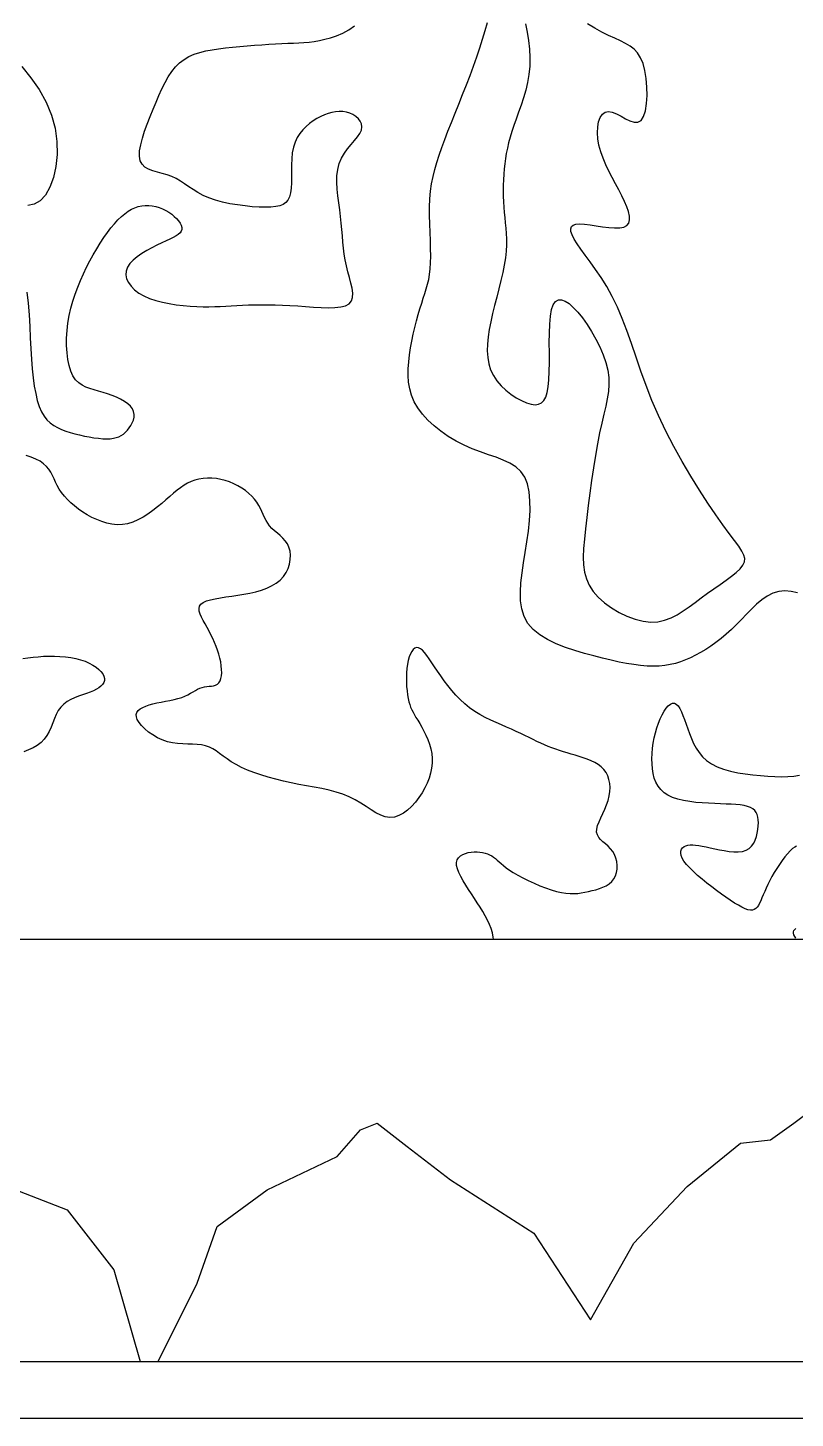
# Model space of a CAD drawing. Extents: x 560 to 725, y 213 to 408.
# Drawn here: x 642.87 to 668.24, y 213.12 to 259.09 of the extents above; entities that cross this region are included whole.
import ezdxf

# ---------------------------------------------------------------- set-up
doc = ezdxf.new("R2010")
doc.units = 0
doc.header["$LTSCALE"] = 10
doc.header["$MEASUREMENT"] = 0
for name, color, linetype in [('3', 3, 'CONTINUOUS'), ('4', 4, 'CONTINUOUS'), ('7', 7, 'CONTINUOUS')]:
    doc.layers.add(name, color=color, linetype=linetype)

msp = doc.modelspace()

# ---------------------------------------------------------------- linework, layer by layer
at = {"layer": '3'}
for points in [[(642.837, 250.35), (642.882, 249.983), (642.914, 249.604), (642.935, 249.221), (642.952, 248.843), (642.968, 248.479), (642.988, 248.136), (643.014, 247.815), (643.045, 247.518), (643.083, 247.244), (643.13, 246.995), (643.184, 246.771), (643.249, 246.572), (643.323, 246.399), (643.408, 246.253), (643.504, 246.129), (643.61, 246.027), (643.725, 245.941), (643.849, 245.871), (643.982, 245.811), (644.122, 245.76), (644.269, 245.714), (644.423, 245.671), (644.581, 245.631), (644.74, 245.595), (644.899, 245.563), (645.055, 245.537), (645.204, 245.518), (645.345, 245.505), (645.476, 245.501), (645.594, 245.506), (645.699, 245.519), (645.795, 245.541), (645.881, 245.572), (645.959, 245.612), (646.031, 245.661), (646.098, 245.718), (646.162, 245.785), (646.222, 245.86), (646.277, 245.942), (646.324, 246.03), (646.36, 246.122), (646.381, 246.215), (646.385, 246.31), (646.368, 246.403), (646.327, 246.494), (646.261, 246.58), (646.173, 246.662), (646.064, 246.739), (645.94, 246.81), (645.804, 246.876), (645.659, 246.936), (645.509, 246.99), (645.357, 247.037), (645.208, 247.079), (645.063, 247.119), (644.923, 247.162), (644.79, 247.212), (644.666, 247.274), (644.552, 247.353), (644.451, 247.454), (644.364, 247.581), (644.292, 247.738), (644.235, 247.921), (644.193, 248.126), (644.166, 248.349), (644.153, 248.585), (644.154, 248.831), (644.17, 249.08), (644.198, 249.33), (644.24, 249.576), (644.294, 249.817), (644.36, 250.054), (644.435, 250.287), (644.519, 250.515), (644.611, 250.739), (644.709, 250.959), (644.813, 251.173), (644.922, 251.384), (645.034, 251.588), (645.149, 251.785), (645.266, 251.974), (645.384, 252.153), (645.502, 252.32), (645.62, 252.475), (645.736, 252.615), (645.85, 252.74), (645.963, 252.85), (646.074, 252.945), (646.185, 253.026), (646.296, 253.092), (646.408, 253.144), (646.521, 253.182), (646.635, 253.206), (646.751, 253.217), (646.869, 253.216), (646.986, 253.203), (647.102, 253.179), (647.216, 253.146), (647.327, 253.103), (647.433, 253.052), (647.534, 252.993), (647.628, 252.928), (647.714, 252.858), (647.789, 252.785), (647.853, 252.71), (647.904, 252.635), (647.94, 252.561), (647.959, 252.491), (647.96, 252.426), (647.941, 252.367), (647.903, 252.313), (647.846, 252.261), (647.77, 252.21), (647.677, 252.159), (647.567, 252.104), (647.44, 252.044), (647.297, 251.977), (647.14, 251.902), (646.974, 251.818), (646.805, 251.727), (646.641, 251.628), (646.488, 251.523), (646.353, 251.412), (646.242, 251.295), (646.162, 251.173), (646.118, 251.048), (646.11, 250.919), (646.136, 250.791), (646.194, 250.665), (646.282, 250.544), (646.398, 250.429), (646.54, 250.323), (646.706, 250.228), (646.894, 250.146), (647.099, 250.076), (647.318, 250.018), (647.546, 249.971), (647.778, 249.934), (648.01, 249.906), (648.238, 249.886), (648.456, 249.874), (648.663, 249.868), (648.859, 249.868), (649.048, 249.872), (649.231, 249.879), (649.412, 249.889), (649.594, 249.9), (649.779, 249.911), (649.97, 249.921), (650.17, 249.929), (650.378, 249.934), (650.595, 249.936), (650.819, 249.936), (651.051, 249.932), (651.291, 249.924), (651.538, 249.913), (651.792, 249.897), (652.052, 249.878), (652.311, 249.858), (652.564, 249.843), (652.803, 249.835), (653.023, 249.84), (653.216, 249.861), (653.376, 249.902), (653.495, 249.968), (653.571, 250.062), (653.607, 250.18), (653.611, 250.321), (653.59, 250.479), (653.551, 250.652), (653.502, 250.836), (653.449, 251.026), (653.401, 251.221), (653.361, 251.416), (653.331, 251.612), (653.308, 251.809), (653.288, 252.009), (653.271, 252.213), (653.254, 252.421), (653.235, 252.633), (653.211, 252.851), (653.182, 253.076), (653.151, 253.304), (653.122, 253.534), (653.099, 253.761), (653.088, 253.985), (653.092, 254.201), (653.116, 254.407), (653.164, 254.6), (653.239, 254.779), (653.335, 254.943), (653.444, 255.095), (653.557, 255.236), (653.667, 255.366), (653.766, 255.488), (653.846, 255.602), (653.897, 255.711), (653.916, 255.815), (653.903, 255.913), (653.863, 256.004), (653.8, 256.086), (653.718, 256.159), (653.621, 256.22), (653.514, 256.268), (653.401, 256.302), (653.284, 256.321), (653.166, 256.325), (653.046, 256.316), (652.925, 256.293), (652.802, 256.258), (652.679, 256.212), (652.555, 256.156), (652.431, 256.089), (652.307, 256.014), (652.186, 255.928), (652.069, 255.832), (651.961, 255.723), (651.862, 255.601), (651.775, 255.465), (651.704, 255.313), (651.65, 255.144), (651.615, 254.959), (651.595, 254.761), (651.587, 254.557), (651.585, 254.352), (651.585, 254.152), (651.584, 253.961), (651.575, 253.786), (651.555, 253.631), (651.521, 253.503), (651.469, 253.398), (651.4, 253.316), (651.31, 253.253), (651.199, 253.209), (651.066, 253.179), (650.91, 253.164), (650.727, 253.159), (650.52, 253.163), (650.292, 253.177), (650.051, 253.2), (649.802, 253.233), (649.552, 253.275), (649.307, 253.328), (649.074, 253.392), (648.859, 253.466), (648.666, 253.551), (648.493, 253.643), (648.336, 253.74), (648.19, 253.838), (648.051, 253.934), (647.914, 254.024), (647.774, 254.106), (647.628, 254.175), (647.473, 254.23), (647.313, 254.276), (647.154, 254.319), (647.002, 254.364), (646.863, 254.418), (646.744, 254.487), (646.65, 254.578), (646.588, 254.695), (646.561, 254.844), (646.568, 255.021), (646.602, 255.221), (646.659, 255.439), (646.733, 255.671), (646.82, 255.911), (646.916, 256.155), (647.013, 256.397), (647.11, 256.632), (647.207, 256.859), (647.305, 257.076), (647.407, 257.28), (647.514, 257.47), (647.629, 257.643), (647.753, 257.798), (647.889, 257.933), (648.037, 258.046), (648.198, 258.14), (648.372, 258.217), (648.557, 258.278), (648.753, 258.328), (648.96, 258.368), (649.177, 258.401), (649.403, 258.429), (649.637, 258.455), (649.878, 258.478), (650.121, 258.499), (650.364, 258.518), (650.603, 258.534), (650.837, 258.549), (651.06, 258.561), (651.272, 258.571), (651.468, 258.579), (651.653, 258.586), (651.829, 258.595), (651.999, 258.606), (652.167, 258.622), (652.336, 258.644), (652.51, 258.674), (652.691, 258.713), (652.882, 258.763), (653.08, 258.829), (653.281, 258.914), (653.481, 259.023), (653.674, 259.159)], [(668.316, 240.406), (668.106, 240.458), (667.897, 240.476), (667.695, 240.456), (667.501, 240.397), (667.316, 240.303), (667.138, 240.179), (666.965, 240.034), (666.796, 239.872), (666.63, 239.702), (666.464, 239.528), (666.299, 239.358), (666.131, 239.196), (665.962, 239.045), (665.792, 238.903), (665.622, 238.771), (665.451, 238.649), (665.281, 238.537), (665.112, 238.435), (664.945, 238.343), (664.779, 238.261), (664.614, 238.189), (664.447, 238.127), (664.279, 238.076), (664.106, 238.036), (663.928, 238.007), (663.742, 237.99), (663.549, 237.984), (663.346, 237.99), (663.131, 238.007), (662.906, 238.035), (662.668, 238.074), (662.418, 238.122), (662.154, 238.18), (661.875, 238.247), (661.582, 238.322), (661.274, 238.406), (660.959, 238.499), (660.645, 238.606), (660.342, 238.726), (660.057, 238.864), (659.8, 239.02), (659.579, 239.198), (659.403, 239.4), (659.278, 239.626), (659.199, 239.876), (659.161, 240.148), (659.155, 240.438), (659.174, 240.745), (659.213, 241.067), (659.263, 241.401), (659.318, 241.746), (659.372, 242.097), (659.419, 242.45), (659.455, 242.798), (659.474, 243.135), (659.473, 243.454), (659.446, 243.748), (659.389, 244.012), (659.297, 244.239), (659.167, 244.425), (659.003, 244.575), (658.808, 244.697), (658.589, 244.799), (658.35, 244.89), (658.096, 244.976), (657.832, 245.067), (657.563, 245.169), (657.294, 245.289), (657.029, 245.428), (656.773, 245.582), (656.529, 245.75), (656.302, 245.93), (656.096, 246.12), (655.916, 246.318), (655.765, 246.521), (655.646, 246.729), (655.558, 246.941), (655.498, 247.156), (655.461, 247.375), (655.445, 247.596), (655.447, 247.82), (655.463, 248.047), (655.49, 248.275), (655.525, 248.506), (655.568, 248.736), (655.615, 248.964), (655.667, 249.187), (655.722, 249.403), (655.778, 249.61), (655.836, 249.805), (655.892, 249.987), (655.946, 250.154), (655.998, 250.311), (656.045, 250.462), (656.087, 250.613), (656.124, 250.769), (656.154, 250.935), (656.175, 251.117), (656.188, 251.318), (656.191, 251.544), (656.188, 251.791), (656.179, 252.054), (656.169, 252.328), (656.16, 252.607), (656.155, 252.888), (656.156, 253.164), (656.167, 253.432), (656.189, 253.687), (656.222, 253.932), (656.267, 254.171), (656.323, 254.406), (656.39, 254.643), (656.467, 254.885), (656.555, 255.135), (656.653, 255.397), (656.761, 255.674), (656.876, 255.964), (656.997, 256.264), (657.121, 256.572), (657.246, 256.886), (657.37, 257.201), (657.491, 257.516), (657.605, 257.827), (657.712, 258.133), (657.812, 258.431), (657.905, 258.721), (657.991, 259), (658.072, 259.267)], [(659.321, 259.221), (659.377, 258.95), (659.423, 258.672), (659.455, 258.39), (659.471, 258.107), (659.467, 257.827), (659.439, 257.553), (659.393, 257.285), (659.331, 257.025), (659.258, 256.773), (659.178, 256.53), (659.095, 256.297), (659.013, 256.074), (658.938, 255.862), (658.871, 255.661), (658.814, 255.471), (658.765, 255.288), (658.724, 255.112), (658.689, 254.939), (658.661, 254.768), (658.638, 254.598), (658.62, 254.425), (658.607, 254.249), (658.597, 254.07), (658.591, 253.889), (658.589, 253.706), (658.591, 253.524), (658.597, 253.343), (658.607, 253.164), (658.62, 252.988), (658.638, 252.815), (658.657, 252.644), (658.675, 252.47), (658.689, 252.293), (658.698, 252.109), (658.698, 251.915), (658.687, 251.709), (658.663, 251.488), (658.624, 251.249), (658.572, 250.997), (658.511, 250.733), (658.443, 250.463), (658.373, 250.188), (658.303, 249.913), (658.236, 249.64), (658.176, 249.374), (658.126, 249.118), (658.088, 248.871), (658.065, 248.634), (658.06, 248.407), (658.074, 248.191), (658.111, 247.984), (658.172, 247.786), (658.261, 247.599), (658.378, 247.422), (658.518, 247.257), (658.676, 247.107), (658.845, 246.973), (659.019, 246.858), (659.192, 246.764), (659.357, 246.693), (659.509, 246.648), (659.642, 246.631), (659.756, 246.643), (659.852, 246.687), (659.932, 246.764), (659.996, 246.878), (660.044, 247.029), (660.079, 247.219), (660.101, 247.451), (660.112, 247.724), (660.114, 248.028), (660.113, 248.35), (660.112, 248.677), (660.114, 248.996), (660.125, 249.294), (660.147, 249.558), (660.186, 249.776), (660.243, 249.937), (660.318, 250.042), (660.41, 250.095), (660.516, 250.098), (660.635, 250.056), (660.766, 249.972), (660.905, 249.849), (661.053, 249.691), (661.206, 249.502), (661.36, 249.287), (661.511, 249.051), (661.653, 248.801), (661.783, 248.542), (661.895, 248.28), (661.984, 248.02), (662.047, 247.768), (662.08, 247.528), (662.084, 247.296), (662.066, 247.065), (662.029, 246.828), (661.976, 246.579), (661.913, 246.312), (661.844, 246.02), (661.772, 245.697), (661.702, 245.339), (661.634, 244.952), (661.569, 244.546), (661.508, 244.128), (661.45, 243.709), (661.397, 243.296), (661.349, 242.899), (661.307, 242.527), (661.271, 242.187), (661.245, 241.877), (661.235, 241.594), (661.243, 241.333), (661.276, 241.093), (661.337, 240.869), (661.43, 240.658), (661.561, 240.456), (661.731, 240.262), (661.935, 240.078), (662.167, 239.909), (662.417, 239.759), (662.68, 239.633), (662.947, 239.535), (663.211, 239.47), (663.464, 239.442), (663.702, 239.454), (663.925, 239.502), (664.136, 239.581), (664.339, 239.685), (664.538, 239.809), (664.734, 239.947), (664.932, 240.095), (665.135, 240.245), (665.344, 240.395), (665.555, 240.541), (665.762, 240.685), (665.958, 240.824), (666.137, 240.958), (666.292, 241.086), (666.419, 241.208), (666.51, 241.323), (666.561, 241.431), (666.571, 241.54), (666.543, 241.657), (666.476, 241.79), (666.372, 241.949), (666.234, 242.14), (666.06, 242.373), (665.854, 242.654), (665.618, 242.991), (665.357, 243.376), (665.08, 243.803), (664.794, 244.263), (664.507, 244.747), (664.227, 245.249), (663.962, 245.758), (663.718, 246.268), (663.502, 246.771), (663.31, 247.263), (663.137, 247.743), (662.978, 248.207), (662.826, 248.653), (662.677, 249.079), (662.525, 249.482), (662.364, 249.86), (662.192, 250.211), (662.01, 250.535), (661.826, 250.832), (661.643, 251.105), (661.466, 251.352), (661.302, 251.575), (661.156, 251.775), (661.032, 251.952), (660.935, 252.108), (660.867, 252.242), (660.828, 252.355), (660.82, 252.446), (660.844, 252.517), (660.901, 252.568), (660.991, 252.598), (661.116, 252.608), (661.275, 252.599), (661.46, 252.576), (661.662, 252.546), (661.87, 252.515), (662.075, 252.489), (662.268, 252.474), (662.438, 252.476), (662.576, 252.502), (662.675, 252.556), (662.736, 252.637), (662.762, 252.742), (662.758, 252.869), (662.728, 253.015), (662.674, 253.176), (662.601, 253.352), (662.512, 253.537), (662.412, 253.731), (662.304, 253.932), (662.193, 254.138), (662.084, 254.348), (661.981, 254.562), (661.888, 254.777), (661.81, 254.992), (661.751, 255.207), (661.715, 255.419), (661.702, 255.623), (661.712, 255.812), (661.743, 255.981), (661.795, 256.123), (661.867, 256.232), (661.958, 256.302), (662.068, 256.327), (662.195, 256.304), (662.335, 256.245), (662.482, 256.166), (662.631, 256.084), (662.778, 256.013), (662.916, 255.97), (663.041, 255.971), (663.147, 256.031), (663.23, 256.161), (663.291, 256.352), (663.329, 256.587), (663.345, 256.852), (663.341, 257.133), (663.317, 257.413), (663.273, 257.678), (663.21, 257.912), (663.13, 258.104), (663.032, 258.259), (662.916, 258.384), (662.782, 258.488), (662.63, 258.577), (662.461, 258.661), (662.273, 258.746), (662.068, 258.842), (661.846, 258.953), (661.613, 259.082), (661.374, 259.228)], [(642.675, 257.809), (642.971, 257.441), (643.241, 257.048), (643.473, 256.636), (643.654, 256.208), (643.774, 255.77), (643.835, 255.332), (643.842, 254.907), (643.802, 254.506), (643.72, 254.14), (643.601, 253.821), (643.451, 253.561), (643.276, 253.371), (643.08, 253.26), (642.868, 253.218)], [(658.268, 228.958), (658.26, 229.022), (658.231, 229.164), (658.188, 229.306), (658.133, 229.447), (658.068, 229.589), (657.994, 229.732), (657.912, 229.874), (657.823, 230.018), (657.731, 230.161), (657.635, 230.306), (657.538, 230.452), (657.441, 230.598), (657.347, 230.744), (657.26, 230.887), (657.183, 231.025), (657.119, 231.157), (657.072, 231.279), (657.045, 231.392), (657.041, 231.492), (657.062, 231.578), (657.107, 231.65), (657.17, 231.71), (657.248, 231.758), (657.337, 231.794), (657.433, 231.821), (657.533, 231.838), (657.632, 231.846), (657.728, 231.847), (657.818, 231.84), (657.905, 231.827), (657.987, 231.806), (658.065, 231.78), (658.138, 231.748), (658.207, 231.711), (658.271, 231.669), (658.331, 231.622), (658.391, 231.571), (658.453, 231.516), (658.521, 231.455), (658.598, 231.389), (658.688, 231.318), (658.795, 231.242), (658.921, 231.161), (659.07, 231.074), (659.237, 230.985), (659.417, 230.895), (659.606, 230.808), (659.799, 230.725), (659.991, 230.651), (660.177, 230.586), (660.353, 230.535), (660.514, 230.498), (660.662, 230.475), (660.799, 230.464), (660.928, 230.464), (661.05, 230.472), (661.169, 230.488), (661.287, 230.509), (661.405, 230.535), (661.526, 230.563), (661.648, 230.594), (661.768, 230.631), (661.883, 230.675), (661.991, 230.727), (662.089, 230.789), (662.175, 230.862), (662.245, 230.948), (662.298, 231.048), (662.334, 231.159), (662.354, 231.277), (662.356, 231.399), (662.343, 231.521), (662.313, 231.641), (662.269, 231.755), (662.21, 231.858), (662.137, 231.95), (662.055, 232.031), (661.97, 232.106), (661.886, 232.177), (661.809, 232.249), (661.746, 232.323), (661.7, 232.405), (661.677, 232.496), (661.682, 232.6), (661.71, 232.715), (661.756, 232.84), (661.813, 232.973), (661.878, 233.112), (661.944, 233.256), (662.005, 233.401), (662.056, 233.548), (662.093, 233.693), (662.114, 233.836), (662.119, 233.975), (662.109, 234.109), (662.084, 234.236), (662.043, 234.356), (661.986, 234.465), (661.914, 234.564), (661.827, 234.651), (661.726, 234.728), (661.615, 234.795), (661.494, 234.854), (661.367, 234.906), (661.235, 234.953), (661.102, 234.996), (660.968, 235.037), (660.836, 235.076), (660.706, 235.115), (660.577, 235.155), (660.45, 235.195), (660.324, 235.237), (660.199, 235.281), (660.075, 235.329), (659.951, 235.38), (659.826, 235.435), (659.701, 235.494), (659.573, 235.557), (659.442, 235.622), (659.306, 235.689), (659.165, 235.759), (659.018, 235.829), (658.862, 235.9), (658.699, 235.971), (658.528, 236.044), (658.353, 236.12), (658.175, 236.201), (657.996, 236.289), (657.819, 236.385), (657.646, 236.491), (657.478, 236.609), (657.318, 236.739), (657.166, 236.88), (657.021, 237.029), (656.884, 237.185), (656.755, 237.343), (656.633, 237.503), (656.52, 237.66), (656.414, 237.814), (656.316, 237.961), (656.224, 238.099), (656.14, 238.225), (656.06, 238.337), (655.986, 238.432), (655.917, 238.509), (655.85, 238.563), (655.787, 238.594), (655.726, 238.599), (655.668, 238.579), (655.614, 238.536), (655.564, 238.473), (655.519, 238.391), (655.479, 238.291), (655.446, 238.177), (655.42, 238.05), (655.402, 237.912), (655.391, 237.767), (655.386, 237.617), (655.388, 237.465), (655.395, 237.316), (655.407, 237.173), (655.424, 237.038), (655.444, 236.916), (655.468, 236.808), (655.496, 236.712), (655.527, 236.624), (655.564, 236.542), (655.605, 236.462), (655.652, 236.379), (655.704, 236.291), (655.763, 236.195), (655.828, 236.087), (655.897, 235.968), (655.966, 235.84), (656.034, 235.703), (656.096, 235.559), (656.151, 235.409), (656.195, 235.254), (656.225, 235.096), (656.239, 234.935), (656.236, 234.773), (656.218, 234.61), (656.185, 234.446), (656.136, 234.282), (656.073, 234.119), (655.996, 233.957), (655.905, 233.796), (655.801, 233.638), (655.686, 233.488), (655.56, 233.348), (655.426, 233.224), (655.286, 233.121), (655.14, 233.043), (654.991, 232.995), (654.841, 232.981), (654.69, 233.003), (654.537, 233.058), (654.381, 233.137), (654.22, 233.235), (654.052, 233.343), (653.876, 233.456), (653.69, 233.566), (653.492, 233.666), (653.282, 233.751), (653.06, 233.823), (652.828, 233.884), (652.587, 233.936), (652.34, 233.984), (652.088, 234.03), (651.833, 234.077), (651.576, 234.127), (651.319, 234.183), (651.065, 234.246), (650.817, 234.315), (650.577, 234.388), (650.348, 234.467), (650.132, 234.551), (649.934, 234.638), (649.755, 234.73), (649.596, 234.824), (649.456, 234.919), (649.329, 235.012), (649.212, 235.1), (649.1, 235.182), (648.988, 235.253), (648.872, 235.312), (648.749, 235.356), (648.615, 235.383), (648.47, 235.398), (648.316, 235.404), (648.156, 235.408), (647.991, 235.413), (647.823, 235.424), (647.653, 235.447), (647.484, 235.486), (647.317, 235.545), (647.155, 235.62), (647.003, 235.709), (646.863, 235.808), (646.738, 235.912), (646.632, 236.018), (646.548, 236.121), (646.49, 236.219), (646.46, 236.307), (646.456, 236.386), (646.477, 236.456), (646.521, 236.519), (646.585, 236.574), (646.668, 236.622), (646.767, 236.665), (646.88, 236.703), (647.006, 236.737), (647.14, 236.767), (647.28, 236.795), (647.423, 236.823), (647.565, 236.851), (647.704, 236.881), (647.835, 236.914), (647.957, 236.951), (648.066, 236.994), (648.163, 237.04), (648.252, 237.087), (648.334, 237.134), (648.41, 237.18), (648.484, 237.221), (648.557, 237.255), (648.631, 237.282), (648.708, 237.3), (648.786, 237.311), (648.864, 237.319), (648.94, 237.328), (649.012, 237.34), (649.078, 237.36), (649.137, 237.391), (649.187, 237.436), (649.226, 237.498), (649.254, 237.575), (649.272, 237.666), (649.28, 237.768), (649.279, 237.88), (649.268, 237.999), (649.249, 238.124), (649.222, 238.251), (649.188, 238.38), (649.146, 238.51), (649.098, 238.639), (649.045, 238.768), (648.987, 238.896), (648.926, 239.022), (648.862, 239.146), (648.796, 239.267), (648.73, 239.385), (648.667, 239.499), (648.611, 239.607), (648.567, 239.709), (648.539, 239.804), (648.532, 239.891), (648.549, 239.968), (648.595, 240.036), (648.673, 240.092), (648.781, 240.14), (648.913, 240.18), (649.067, 240.214), (649.238, 240.245), (649.422, 240.273), (649.615, 240.301), (649.814, 240.331), (650.013, 240.364), (650.211, 240.402), (650.405, 240.447), (650.591, 240.499), (650.768, 240.562), (650.931, 240.637), (651.08, 240.725), (651.209, 240.827), (651.319, 240.946), (651.407, 241.077), (651.475, 241.217), (651.521, 241.362), (651.548, 241.508), (651.554, 241.652), (651.54, 241.788), (651.505, 241.915), (651.452, 242.027), (651.382, 242.128), (651.301, 242.22), (651.212, 242.304), (651.121, 242.385), (651.029, 242.463), (650.943, 242.542), (650.866, 242.624), (650.802, 242.71), (650.747, 242.802), (650.698, 242.897), (650.654, 242.996), (650.609, 243.096), (650.56, 243.199), (650.505, 243.301), (650.441, 243.403), (650.363, 243.505), (650.274, 243.603), (650.173, 243.699), (650.062, 243.789), (649.943, 243.873), (649.815, 243.95), (649.681, 244.019), (649.542, 244.077), (649.398, 244.125), (649.251, 244.161), (649.103, 244.186), (648.955, 244.2), (648.808, 244.202), (648.665, 244.192), (648.527, 244.17), (648.394, 244.136), (648.269, 244.09), (648.15, 244.033), (648.034, 243.965), (647.92, 243.886), (647.805, 243.799), (647.687, 243.702), (647.565, 243.598), (647.436, 243.486), (647.299, 243.368), (647.154, 243.248), (647.001, 243.129), (646.843, 243.015), (646.68, 242.911), (646.513, 242.82), (646.343, 242.746), (646.171, 242.694), (645.997, 242.667), (645.824, 242.662), (645.651, 242.679), (645.48, 242.714), (645.312, 242.764), (645.148, 242.829), (644.988, 242.905), (644.834, 242.99), (644.687, 243.082), (644.547, 243.179), (644.415, 243.282), (644.293, 243.389), (644.18, 243.499), (644.079, 243.611), (643.989, 243.726), (643.911, 243.841), (643.846, 243.956), (643.79, 244.07), (643.738, 244.182), (643.687, 244.291), (643.631, 244.397), (643.565, 244.497), (643.487, 244.592), (643.391, 244.68), (643.274, 244.76), (643.137, 244.832), (642.983, 244.894), (642.814, 244.947)], [(642.708, 238.233), (642.875, 238.259), (643.044, 238.281), (643.216, 238.298), (643.391, 238.31), (643.57, 238.316), (643.752, 238.314), (643.933, 238.306), (644.113, 238.29), (644.287, 238.266), (644.456, 238.234), (644.615, 238.194), (644.763, 238.145), (644.898, 238.088), (645.019, 238.023), (645.125, 237.953), (645.215, 237.879), (645.289, 237.803), (645.345, 237.726), (645.383, 237.65), (645.402, 237.578), (645.401, 237.509), (645.381, 237.444), (645.344, 237.384), (645.289, 237.326), (645.22, 237.273), (645.136, 237.222), (645.038, 237.174), (644.929, 237.129), (644.808, 237.085), (644.681, 237.041), (644.549, 236.994), (644.417, 236.942), (644.288, 236.883), (644.167, 236.813), (644.056, 236.73), (643.959, 236.632), (643.878, 236.518), (643.811, 236.39), (643.751, 236.252), (643.696, 236.109), (643.639, 235.965), (643.576, 235.825), (643.503, 235.691), (643.415, 235.569), (643.308, 235.461), (643.183, 235.367), (643.045, 235.285), (642.894, 235.214), (642.735, 235.152)], [(668.281, 232.03), (668.224, 232.004), (668.155, 231.952), (668.076, 231.877), (667.991, 231.784), (667.901, 231.676), (667.809, 231.556), (667.718, 231.427), (667.63, 231.293), (667.547, 231.158), (667.471, 231.025), (667.403, 230.894), (667.341, 230.767), (667.285, 230.646), (667.234, 230.53), (667.187, 230.421), (667.143, 230.32), (667.102, 230.228), (667.063, 230.146), (667.024, 230.075), (666.983, 230.016), (666.939, 229.97), (666.888, 229.937), (666.829, 229.919), (666.76, 229.918), (666.679, 229.933), (666.585, 229.965), (666.479, 230.014), (666.361, 230.077), (666.233, 230.154), (666.095, 230.243), (665.951, 230.343), (665.799, 230.451), (665.643, 230.567), (665.483, 230.688), (665.323, 230.814), (665.166, 230.941), (665.016, 231.068), (664.878, 231.194), (664.754, 231.315), (664.648, 231.431), (664.564, 231.539), (664.505, 231.637), (664.47, 231.725), (664.456, 231.803), (664.461, 231.871), (664.483, 231.93), (664.52, 231.978), (664.569, 232.017), (664.628, 232.046), (664.695, 232.065), (664.771, 232.075), (664.856, 232.076), (664.95, 232.07), (665.054, 232.056), (665.169, 232.037), (665.295, 232.012), (665.431, 231.982), (665.579, 231.949), (665.735, 231.916), (665.895, 231.885), (666.055, 231.861), (666.211, 231.847), (666.359, 231.846), (666.496, 231.862), (666.616, 231.898), (666.717, 231.957), (666.801, 232.035), (666.868, 232.13), (666.92, 232.236), (666.959, 232.35), (666.988, 232.468), (667.007, 232.587), (667.018, 232.701), (667.023, 232.808), (667.02, 232.907), (667.008, 232.997), (666.986, 233.079), (666.952, 233.151), (666.905, 233.215), (666.843, 233.269), (666.764, 233.314), (666.668, 233.349), (666.555, 233.375), (666.426, 233.395), (666.283, 233.409), (666.125, 233.419), (665.955, 233.427), (665.773, 233.433), (665.579, 233.441), (665.377, 233.45), (665.169, 233.463), (664.959, 233.481), (664.752, 233.507), (664.552, 233.541), (664.363, 233.586), (664.189, 233.644), (664.035, 233.715), (663.904, 233.802), (663.795, 233.904), (663.706, 234.019), (663.636, 234.146), (663.583, 234.284), (663.545, 234.431), (663.52, 234.588), (663.507, 234.751), (663.504, 234.92), (663.51, 235.093), (663.525, 235.268), (663.549, 235.443), (663.581, 235.616), (663.62, 235.785), (663.666, 235.948), (663.718, 236.103), (663.776, 236.248), (663.839, 236.381), (663.906, 236.498), (663.975, 236.597), (664.044, 236.675), (664.114, 236.73), (664.182, 236.759), (664.247, 236.758), (664.309, 236.727), (664.367, 236.668), (664.423, 236.584), (664.477, 236.478), (664.53, 236.355), (664.583, 236.217), (664.636, 236.069), (664.691, 235.913), (664.748, 235.753), (664.81, 235.592), (664.881, 235.432), (664.963, 235.276), (665.061, 235.128), (665.176, 234.989), (665.313, 234.862), (665.474, 234.751), (665.661, 234.656), (665.872, 234.578), (666.1, 234.514), (666.341, 234.463), (666.59, 234.422), (666.842, 234.391), (667.092, 234.367), (667.335, 234.349), (667.567, 234.336), (667.788, 234.329), (667.997, 234.332), (668.194, 234.347), (668.381, 234.376)], [(668.265, 228.989), (668.224, 229.046), (668.197, 229.101), (668.184, 229.152), (668.185, 229.2), (668.198, 229.242), (668.224, 229.278), (668.261, 229.306)], [(647.176, 214.995), (648.473, 217.588), (649.134, 219.459), (650.787, 220.669), (653.101, 221.77), (653.872, 222.651), (654.423, 222.871), (655.414, 222.1), (656.846, 221), (659.601, 219.239), (661.474, 216.377), (662.906, 218.908), (664.669, 220.78), (666.432, 222.21), (667.423, 222.321), (668.194, 222.871), (668.635, 223.201)], [(642.193, 220.78), (644.176, 220.009), (645.719, 218.028), (646.586, 214.995)]]:
    msp.add_lwpolyline(points, dxfattribs=at)
at = {"layer": '4'}
msp.add_line((608.475, 213.12), (701.356, 213.12), dxfattribs=at)
at = {"layer": '7'}
for p, q in [((605.898, 228.958), (705.83, 228.958)), ((608.429, 214.995), (701.554, 214.995))]:
    msp.add_line(p, q, dxfattribs=at)

doc.saveas('drawing.dxf')
